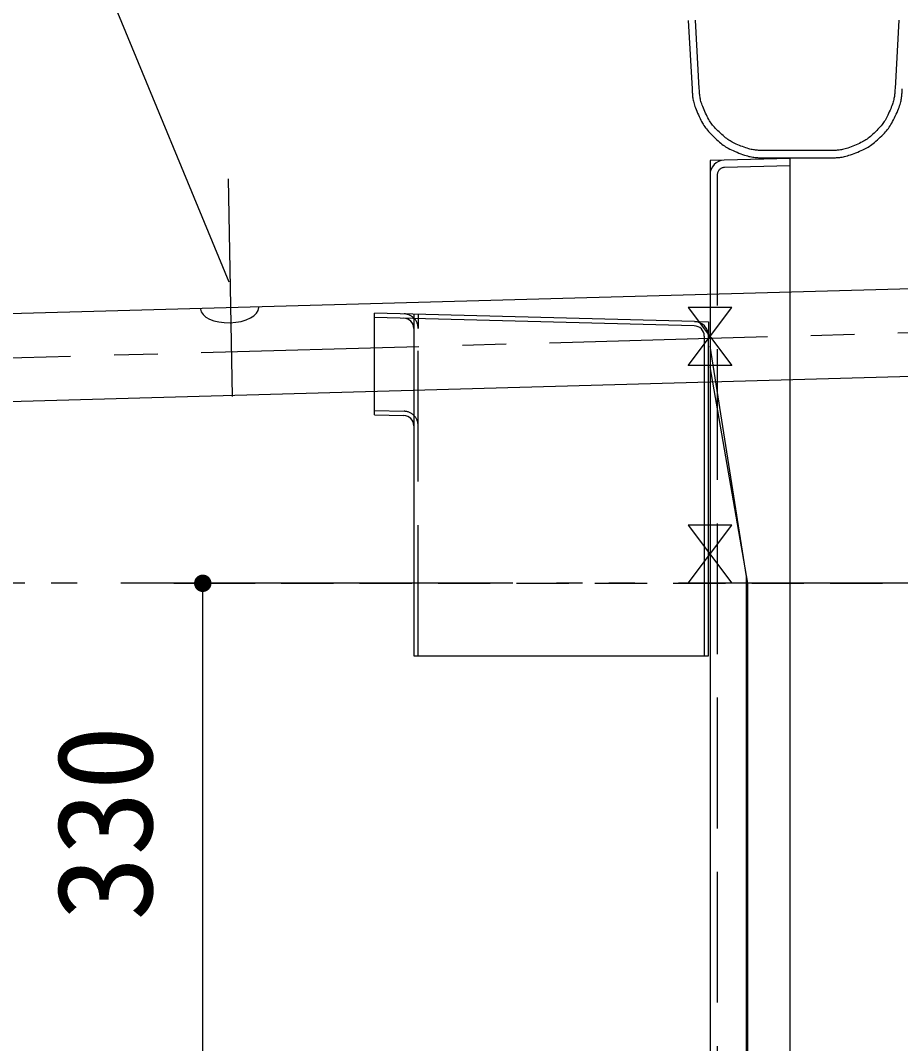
# Model space of a CAD drawing. Units: millimetres, scale not verified. Extents: x -11715 to 8910, y -9164 to 6308.
# Drawn here: x -4819 to -4213, y -2763 to -2059 of the extents above; entities that cross this region are included whole.
import ezdxf
from ezdxf.enums import TextEntityAlignment as Align

# ---------------------------------------------------------------- set-up
doc = ezdxf.new("R2010")
doc.units = ezdxf.units.MM
doc.header["$LTSCALE"] = 30
for name, pattern in [('CHAIN1', [8, 5, -1, 1, -1]), ('DASHED1', [1.8, 1.2, -0.6]), ('DASHED3', [4, 3, -1]), ('DOUBLE_CHAIN2', [12.8, 9, -1, 0.6, -0.6, 0.6, -1])]:
    doc.linetypes.add(name, pattern=pattern)
for name, color, linetype, lineweight in [('0-2_空気管', 3, 'Continuous', 25), ('0-4_寸法', 92, 'Continuous', 25), ('0-5_09', 3, 'Continuous', 25), ('0-6_躯体', 3, 'Continuous', 25), ('0-C_9-6_SUNPO', 4, 'Continuous', 25), ('0-D_文字', 7, 'Continuous', 25)]:
    doc.layers.add(name, color=color, linetype=linetype, lineweight=lineweight)
doc.styles.add('ＭＳ ゴシック', font='')
doc.styles.get('ＭＳ ゴシック').set_extended_font_data('MS Gothic')

msp = doc.modelspace()

# ---------------------------------------------------------------- linework, layer by layer
at = {"layer": '0-2_空気管', "linetype": 'CHAIN1'}
msp.add_line((-4704.17, -1645.88), (-4704.17, -2065.25), dxfattribs=at)
at = {"layer": '0-2_空気管', "linetype": 'DOUBLE_CHAIN2'}
for p, q in [((-4334.44, -2155.27), (-4344.17, -2155.53)), ((-4344.17, -2155.53), (-4344.17, -2165.27)), ((-4318.2, -2446.53), (-4344.17, -2297.48)), ((-3711.92, -2446.53), (-5899.95, -2446.53))]:
    msp.add_line(p, q, dxfattribs=at)
at = {"layer": '0-2_空気管'}
for p, q in [((-4289.01, -2154.09), (-4334.44, -2155.27)), ((-4289.17, -2154.09), (-4289.17, -3896.29)), ((-4344.17, -2165.27), (-4344.17, -3857.7)), ((-4354.91, -2266.27), (-4575.17, -2260.51)), ((-4359.17, -2296.53), (-4329.17, -2256.53)), ((-4329.17, -2256.53), (-4359.17, -2256.53)), ((-4354.99, -2269.27), (-4575.17, -2263.51)), ((-4548.17, -2261.21), (-4548.17, -2496.53)), ((-4348.17, -2276.27), (-4348.17, -2496.53)), ((-4345.17, -2496.53), (-4345.17, -2276.27)), ((-4319.17, -2441.94), (-4344.17, -2283.18)), ((-4359.17, -2446.53), (-4329.17, -2406.53)), ((-4329.17, -2406.53), (-4359.17, -2406.53)), ((-4319.17, -3003.53), (-4319.17, -2441.94)), ((-4318.2, -3891.45), (-4318.2, -2446.53)), ((-4548.17, -2496.53), (-4345.17, -2496.53))]:
    msp.add_line(p, q, dxfattribs=at)
at = {"layer": '0-2_空気管', "linetype": 'DASHED3'}
for p, q in [((-4289.17, -2159.09), (-4334.3, -2160.27)), ((-4339.17, -2165.27), (-4339.17, -3857.7)), ((-4545.17, -2496.53), (-4545.17, -2261.21))]:
    msp.add_line(p, q, dxfattribs=at)
at = {"layer": '0-2_空気管', "linetype": 'DASHED1'}
msp.add_line((-4693.48, -2446.53), (-4185.61, -2446.53), dxfattribs=at)
at = {"layer": '0-2_空気管'}
for points in [[(-4359.17, -2256.53), (-4329.17, -2296.53), (-4359.17, -2296.53)], [(-4359.17, -2406.53), (-4329.17, -2446.53), (-4359.17, -2446.53)]]:
    msp.add_lwpolyline(points, dxfattribs=at)
at = {"layer": '0-2_空気管', "linetype": 'DOUBLE_CHAIN2'}
msp.add_lwpolyline([(-4354.91, -2266.27), (-4345.17, -2266.53), (-4345.17, -2276.27)], dxfattribs=at)
at = {"layer": '0-2_空気管'}
for centre, radius, start, end in [((-4334.17, -2165.27), 10, 91.5, 180), ((-4355.17, -2276.27), 10, 0, 88.5), ((-4355.17, -2276.27), 7, 0, 88.5)]:
    msp.add_arc(centre, radius, start, end, dxfattribs=at)
at = {"layer": '0-2_空気管', "linetype": 'DASHED3'}
msp.add_arc((-4334.17, -2165.27), 5, 91.5, 180, dxfattribs=at)
at = {"layer": '0-4_寸法', "color": 3}
msp.add_line((-4713.48, -2446.53), (-4682.18, -2446.53), dxfattribs=at)
at = {"layer": '0-4_寸法'}
for points in [[(-4698.91, -2443.98), (-4693.48, -2446.53), (-4699.19, -2444.68)], [(-4698.55, -2443.31), (-4693.48, -2446.53), (-4698.91, -2443.98)], [(-4698.1, -2442.71), (-4693.48, -2446.53), (-4698.55, -2443.31)], [(-4697.59, -2442.16), (-4693.48, -2446.53), (-4698.1, -2442.71)], [(-4697.01, -2441.68), (-4693.48, -2446.53), (-4697.59, -2442.16)], [(-4696.37, -2441.27), (-4693.48, -2446.53), (-4697.01, -2441.68)], [(-4695.69, -2440.95), (-4693.48, -2446.53), (-4696.37, -2441.27)], [(-4695.69, -2440.95), (-4693.48, -2440.53), (-4693.48, -2446.53)], [(-4694.97, -2440.72), (-4693.48, -2440.53), (-4695.69, -2440.95)], [(-4694.23, -2440.58), (-4693.48, -2440.53), (-4694.97, -2440.72)], [(-4693.48, -2440.53), (-4687.48, -2446.53), (-4693.48, -2446.53)], [(-4693.1, -2440.54), (-4687.48, -2446.53), (-4693.48, -2440.53)], [(-4692.36, -2440.64), (-4687.48, -2446.53), (-4693.1, -2440.54)], [(-4691.63, -2440.82), (-4687.48, -2446.53), (-4692.36, -2440.64)], [(-4690.93, -2441.1), (-4687.48, -2446.53), (-4691.63, -2440.82)], [(-4690.27, -2441.46), (-4687.48, -2446.53), (-4690.93, -2441.1)], [(-4689.66, -2441.91), (-4687.48, -2446.53), (-4690.27, -2441.46)], [(-4689.66, -2441.91), (-4687.53, -2445.78), (-4687.48, -2446.53)], [(-4689.11, -2442.42), (-4687.53, -2445.78), (-4689.66, -2441.91)], [(-4689.11, -2442.42), (-4687.67, -2445.04), (-4687.53, -2445.78)], [(-4688.63, -2443), (-4687.67, -2445.04), (-4689.11, -2442.42)], [(-4688.63, -2443), (-4687.9, -2444.32), (-4687.67, -2445.04)], [(-4688.22, -2443.64), (-4687.9, -2444.32), (-4688.63, -2443)], [(-4699.47, -2446.15), (-4693.48, -2446.53), (-4699.48, -2446.53)], [(-4699.48, -2446.53), (-4697.3, -2451.15), (-4699.43, -2447.28)], [(-4699.48, -2446.53), (-4696.7, -2451.6), (-4697.3, -2451.15)], [(-4693.48, -2446.53), (-4696.7, -2451.6), (-4699.48, -2446.53)], [(-4699.37, -2445.41), (-4693.48, -2446.53), (-4699.47, -2446.15)], [(-4699.43, -2447.28), (-4697.85, -2450.64), (-4699.29, -2448.02)], [(-4699.43, -2447.28), (-4697.3, -2451.15), (-4697.85, -2450.64)], [(-4699.19, -2444.68), (-4693.48, -2446.53), (-4699.37, -2445.41)], [(-4699.29, -2448.02), (-4698.33, -2450.06), (-4699.06, -2448.74)], [(-4699.29, -2448.02), (-4697.85, -2450.64), (-4698.33, -2450.06)], [(-4699.06, -2448.74), (-4698.33, -2450.06), (-4698.74, -2449.42)], [(-4693.48, -2446.53), (-4696.03, -2451.96), (-4696.7, -2451.6)], [(-4693.48, -2446.53), (-4695.33, -2452.24), (-4696.03, -2451.96)], [(-4693.48, -2446.53), (-4694.6, -2452.42), (-4695.33, -2452.24)], [(-4693.48, -2446.53), (-4693.86, -2452.52), (-4694.6, -2452.42)], [(-4693.48, -2446.53), (-4693.48, -2452.53), (-4693.86, -2452.52)], [(-4693.48, -2446.53), (-4692.73, -2452.48), (-4693.48, -2452.53)], [(-4693.48, -2446.53), (-4691.99, -2452.34), (-4692.73, -2452.48)], [(-4693.48, -2446.53), (-4691.27, -2452.11), (-4691.99, -2452.34)], [(-4693.48, -2446.53), (-4690.59, -2451.79), (-4691.27, -2452.11)], [(-4687.48, -2446.53), (-4690.59, -2451.79), (-4693.48, -2446.53)], [(-4687.48, -2446.53), (-4689.95, -2451.38), (-4690.59, -2451.79)], [(-4687.48, -2446.53), (-4689.37, -2450.9), (-4689.95, -2451.38)], [(-4687.48, -2446.53), (-4688.86, -2450.35), (-4689.37, -2450.9)], [(-4687.48, -2446.53), (-4688.41, -2449.74), (-4688.86, -2450.35)], [(-4687.48, -2446.53), (-4688.05, -2449.08), (-4688.41, -2449.74)], [(-4687.48, -2446.53), (-4687.77, -2448.38), (-4688.05, -2449.08)], [(-4687.48, -2446.53), (-4687.59, -2447.65), (-4687.77, -2448.38)], [(-4687.48, -2446.53), (-4687.49, -2446.91), (-4687.59, -2447.65)]]:
    msp.add_solid(points, dxfattribs=at)
at = {"layer": '0-5_09', "linetype": 'DASHED3'}
for p, q in [((-4359.17, -2059.01), (-4356.55, -2106.15)), ((-4217.81, -2127.41), (-4217.19, -2126.16)), ((-4344.4, -2136.31), (-4343.5, -2137.26)), ((-4306.62, -2153.53), (-4260.7, -2153.53))]:
    msp.add_line(p, q, dxfattribs=at)
at = {"layer": '0-5_09'}
for p, q in [((-4351.55, -2105.88), (-4354.18, -2058.74)), ((-4214.16, -2058.74), (-4216.79, -2105.88))]:
    msp.add_line(p, q, dxfattribs=at)
for points in [[(-4356.55, -2106.15), (-4356.49, -2107.17), (-4356.47, -2107.61), (-4356.44, -2108.12), (-4356.4, -2108.71), (-4356.35, -2109.36), (-4356.3, -2110.05), (-4356.22, -2110.78), (-4356.14, -2111.54), (-4356.03, -2112.3), (-4355.91, -2113.06), (-4355.77, -2113.84), (-4355.6, -2114.63), (-4355.39, -2115.45), (-4355.15, -2116.32), (-4354.87, -2117.23), (-4354.54, -2118.2), (-4354.16, -2119.25), (-4353.72, -2120.37), (-4353.24, -2121.55), (-4352.73, -2122.76), (-4352.18, -2124), (-4351.62, -2125.22), (-4351.06, -2126.42), (-4350.49, -2127.56), (-4349.94, -2128.63), (-4349.42, -2129.61), (-4348.9, -2130.51), (-4348.37, -2131.36), (-4347.83, -2132.16), (-4347.26, -2132.95), (-4346.65, -2133.74), (-4345.97, -2134.56), (-4345.22, -2135.41), (-4344.4, -2136.31)], [(-4342.41, -2131.11), (-4342.96, -2130.38), (-4343.49, -2129.64), (-4344, -2128.85), (-4344.52, -2128.01), (-4345.04, -2127.09), (-4345.58, -2126.09), (-4346.14, -2125.02), (-4346.7, -2123.9), (-4347.25, -2122.75), (-4347.79, -2121.59), (-4348.3, -2120.45), (-4348.78, -2119.34), (-4349.21, -2118.28), (-4349.58, -2117.3), (-4349.91, -2116.38), (-4350.19, -2115.52), (-4350.43, -2114.7), (-4350.63, -2113.92), (-4350.8, -2113.17), (-4350.94, -2112.44), (-4351.06, -2111.72), (-4351.16, -2110.99), (-4351.24, -2110.28), (-4351.31, -2109.59), (-4351.37, -2108.93), (-4351.42, -2108.32), (-4351.45, -2107.76), (-4351.48, -2107.27), (-4351.55, -2105.88)], [(-4216.79, -2105.88), (-4216.84, -2106.81), (-4216.86, -2107.2), (-4216.88, -2107.66), (-4216.92, -2108.19), (-4216.96, -2108.78), (-4217.02, -2109.4), (-4217.08, -2110.06), (-4217.16, -2110.74), (-4217.25, -2111.42), (-4217.36, -2112.11), (-4217.49, -2112.81), (-4217.64, -2113.52), (-4217.83, -2114.26), (-4218.05, -2115.04), (-4218.3, -2115.86), (-4218.6, -2116.74), (-4218.94, -2117.68), (-4219.33, -2118.68), (-4219.76, -2119.75), (-4220.23, -2120.84), (-4220.72, -2121.95), (-4221.22, -2123.05), (-4221.73, -2124.13), (-4222.24, -2125.16), (-4222.73, -2126.12), (-4223.21, -2127), (-4223.67, -2127.81), (-4224.15, -2128.57), (-4224.63, -2129.3), (-4225.15, -2130.01), (-4225.7, -2130.72), (-4226.31, -2131.45), (-4226.98, -2132.22), (-4227.72, -2133.03), (-4228.53, -2133.88), (-4229.38, -2134.76), (-4230.26, -2135.63), (-4231.15, -2136.5), (-4232.04, -2137.34)], [(-4217.19, -2126.16), (-4216.58, -2124.88), (-4215.98, -2123.6), (-4215.41, -2122.33), (-4214.88, -2121.09), (-4214.4, -2119.92), (-4213.99, -2118.83), (-4213.62, -2117.81), (-4213.31, -2116.85), (-4213.05, -2115.94), (-4212.83, -2115.08), (-4212.64, -2114.25), (-4212.48, -2113.43), (-4212.35, -2112.63), (-4212.24, -2111.82), (-4212.14, -2111.03), (-4212.06, -2110.26), (-4212, -2109.53), (-4211.95, -2108.85), (-4211.91, -2108.23), (-4211.88, -2107.68), (-4211.8, -2106.15)], [(-4309.51, -2148.51), (-4310.14, -2148.49), (-4310.8, -2148.46), (-4311.48, -2148.41), (-4312.17, -2148.36), (-4312.86, -2148.28), (-4313.57, -2148.19), (-4314.29, -2148.07), (-4315.04, -2147.93), (-4315.82, -2147.75), (-4316.66, -2147.54), (-4317.55, -2147.29), (-4318.5, -2147), (-4319.53, -2146.66), (-4320.61, -2146.29), (-4321.73, -2145.88), (-4322.86, -2145.45), (-4323.99, -2145), (-4325.09, -2144.55), (-4326.15, -2144.1), (-4327.13, -2143.65), (-4328.04, -2143.22), (-4328.87, -2142.8), (-4329.66, -2142.37), (-4330.41, -2141.92), (-4331.15, -2141.45), (-4331.89, -2140.93), (-4332.65, -2140.36), (-4333.45, -2139.73), (-4334.3, -2139.03), (-4335.19, -2138.27), (-4336.11, -2137.47), (-4337.03, -2136.63), (-4337.94, -2135.79), (-4338.83, -2134.94), (-4339.67, -2134.11), (-4340.45, -2133.31), (-4341.16, -2132.55), (-4341.81, -2131.83), (-4342.41, -2131.11)], [(-4225, -2137.51), (-4224.13, -2136.62), (-4223.34, -2135.78), (-4222.62, -2134.97), (-4221.96, -2134.17), (-4221.34, -2133.37), (-4220.76, -2132.54), (-4220.19, -2131.67), (-4219.62, -2130.73), (-4219.03, -2129.71), (-4218.43, -2128.6), (-4217.81, -2127.41)], [(-4343.5, -2137.26), (-4342.56, -2138.23), (-4341.58, -2139.2), (-4340.59, -2140.16), (-4339.6, -2141.1), (-4338.63, -2141.99), (-4337.7, -2142.81), (-4336.81, -2143.55), (-4335.97, -2144.23), (-4335.13, -2144.84), (-4334.3, -2145.42), (-4333.44, -2145.96), (-4332.54, -2146.49), (-4331.58, -2147.01), (-4330.53, -2147.53), (-4329.38, -2148.08), (-4328.16, -2148.63), (-4326.89, -2149.19), (-4325.58, -2149.74), (-4324.26, -2150.27), (-4322.96, -2150.77), (-4321.7, -2151.23), (-4320.51, -2151.65), (-4319.39, -2152.01), (-4318.36, -2152.31), (-4317.38, -2152.57), (-4316.47, -2152.79), (-4315.59, -2152.97), (-4314.75, -2153.11), (-4313.93, -2153.23), (-4313.12, -2153.32), (-4312.31, -2153.39), (-4311.51, -2153.44), (-4310.74, -2153.48), (-4310.01, -2153.5), (-4309.32, -2153.52), (-4308.7, -2153.53), (-4308.16, -2153.53), (-4306.62, -2153.53)], [(-4232.04, -2137.34), (-4232.92, -2138.14), (-4233.75, -2138.88), (-4234.55, -2139.55), (-4235.31, -2140.16), (-4236.06, -2140.71), (-4236.81, -2141.23), (-4237.58, -2141.72), (-4238.4, -2142.19), (-4239.26, -2142.66), (-4240.21, -2143.13), (-4241.24, -2143.62), (-4242.33, -2144.12), (-4243.48, -2144.62), (-4244.66, -2145.12), (-4245.85, -2145.59), (-4247.01, -2146.04), (-4248.15, -2146.46), (-4249.22, -2146.83), (-4250.23, -2147.16), (-4251.16, -2147.44), (-4252.04, -2147.67), (-4252.86, -2147.86), (-4253.65, -2148.02), (-4254.41, -2148.15), (-4255.15, -2148.26), (-4255.88, -2148.34), (-4256.6, -2148.4), (-4257.32, -2148.45), (-4258.02, -2148.48), (-4258.68, -2148.51), (-4259.29, -2148.52), (-4259.85, -2148.53), (-4260.34, -2148.53), (-4261.73, -2148.53), (-4307.54, -2148.53), (-4307.93, -2148.53), (-4308.4, -2148.53), (-4308.93, -2148.52), (-4309.51, -2148.51)], [(-4260.7, -2153.53), (-4260.26, -2153.53), (-4259.75, -2153.53), (-4259.16, -2153.52), (-4258.51, -2153.51), (-4257.81, -2153.48), (-4257.08, -2153.45), (-4256.32, -2153.4), (-4255.56, -2153.34), (-4254.78, -2153.26), (-4254, -2153.15), (-4253.2, -2153.02), (-4252.37, -2152.86), (-4251.5, -2152.67), (-4250.57, -2152.43), (-4249.58, -2152.16), (-4248.52, -2151.83), (-4247.38, -2151.45), (-4246.17, -2151.04), (-4244.93, -2150.58), (-4243.67, -2150.1), (-4242.42, -2149.61), (-4241.2, -2149.11), (-4240.03, -2148.6), (-4238.93, -2148.11), (-4237.92, -2147.64), (-4237, -2147.16), (-4236.12, -2146.69), (-4235.29, -2146.19), (-4234.47, -2145.66), (-4233.65, -2145.09), (-4232.8, -2144.45), (-4231.91, -2143.75), (-4230.97, -2142.98), (-4229.98, -2142.13), (-4228.96, -2141.24), (-4227.93, -2140.31), (-4226.92, -2139.37), (-4225.94, -2138.43), (-4225, -2137.51)]]:
    msp.add_lwpolyline(points, dxfattribs=at)
at = {"layer": '0-6_躯体', "linetype": 'CHAIN1'}
for p, q in [((-4675.92, -2168.01), (-4672.98, -2332.58)), ((-5654.17, -2314.53), (-3870.17, -2264.53))]:
    msp.add_line(p, q, dxfattribs=at)
at = {"layer": '0-6_躯体'}
for p, q in [((-3870.17, -2234.48), (-5637.34, -2283.58)), ((-4575.17, -2330.53), (-4575.17, -2260.51)), ((-5652.77, -2344.5), (-3870.17, -2294.58)), ((-4575.17, -2330.53), (-4554.99, -2331.06))]:
    msp.add_line(p, q, dxfattribs=at)
at = {"layer": '0-6_躯体', "linetype": 'DOUBLE_CHAIN2'}
msp.add_line((-4545.17, -2261.29), (-4545.17, -2271.04), dxfattribs=at)
at = {"layer": '0-6_躯体', "linetype": 'DASHED3'}
msp.add_line((-4575.17, -2327.53), (-4554.91, -2328.06), dxfattribs=at)
msp.add_arc((-4555.17, -2271.04), 10, 0, 88.5, dxfattribs=at)
at = {"layer": '0-6_躯体'}
for centre in [(-4555.17, -2271.04), (-4555.17, -2338.06)]:
    msp.add_arc(centre, 7, 0, 88.5, dxfattribs=at)
at = {"layer": '0-6_躯体', "linetype": 'DOUBLE_CHAIN2'}
msp.add_arc((-4555.17, -2338.06), 10, 0, 88.5, dxfattribs=at)
at = {"layer": '0-6_躯体'}
msp.add_ellipse((-4674.96, -2257.17), major_axis=(19.99, 0.53), ratio=0.5, start_param=3.141593, end_param=6.283185, dxfattribs=at)
at = {"layer": '0-C_9-6_SUNPO'}
msp.add_line((-4693.48, -2776.53), (-4693.48, -2446.53), dxfattribs=at)
at = {"layer": '0-D_文字', "color": 3}
msp.add_line((-4675.38, -2239.19), (-4927.96, -1626.98), dxfattribs=at)

# ---------------------------------------------------------------- texts
at = {"layer": '0-4_寸法', "color": 4, "style": 'ＭＳ ゴシック'}
msp.add_text('330', height=65.98, rotation=90, dxfattribs=at).set_placement((-4708.48, -2679.03), align=Align.BOTTOM_LEFT)

doc.saveas('drawing.dxf')
